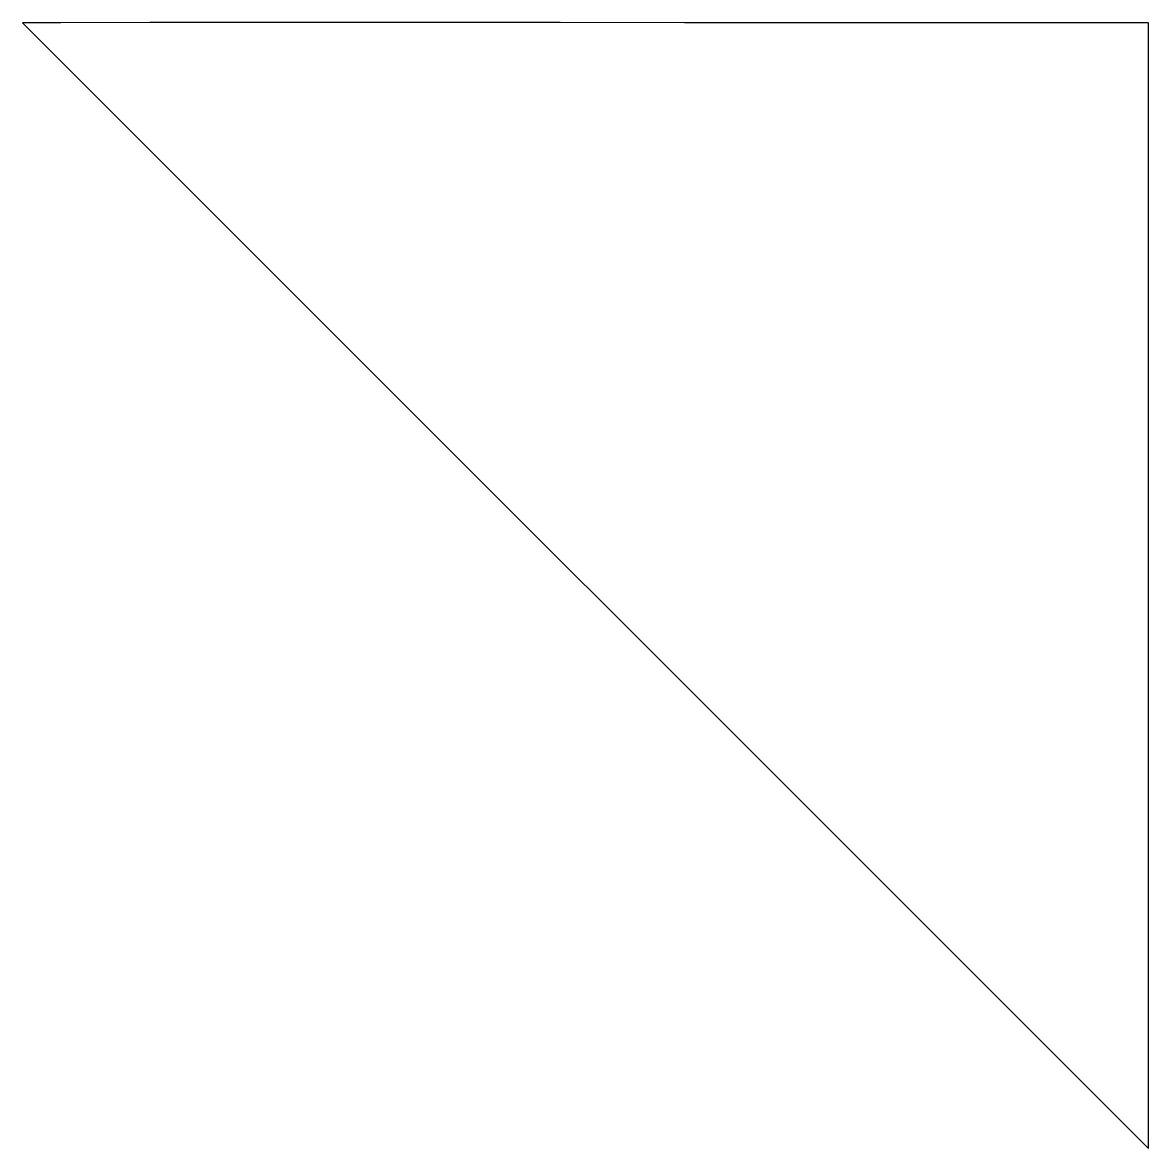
# Model space of a CAD drawing. Header units: metres. Extents: x -16.4 to -0.5, y 1.2 to 17.1.
import ezdxf

# ---------------------------------------------------------------- set-up
doc = ezdxf.new("R2010")
doc.units = ezdxf.units.M

msp = doc.modelspace()

# ---------------------------------------------------------------- linework, layer by layer
for p, q in [((-15.8754, 17.1095), (-16.4157, 17.1087)), ((-16.4157, 17.1087), (-0.490005, 1.18297)), ((-14.6127, 17.1106), (-15.8754, 17.1095)), ((-12.7162, 17.1118), (-14.6127, 17.1106)), ((-9.77327, 17.1106), (-12.7162, 17.1118)), ((-8.81143, 17.1106), (-9.77327, 17.1106)), ((-7.052, 17.1088), (-8.81143, 17.1106)), ((-0.490005, 17.1077), (-7.052, 17.1088)), ((-0.490005, 1.18297), (-0.490005, 17.1077))]:
    msp.add_line(p, q)

doc.saveas('drawing.dxf')
